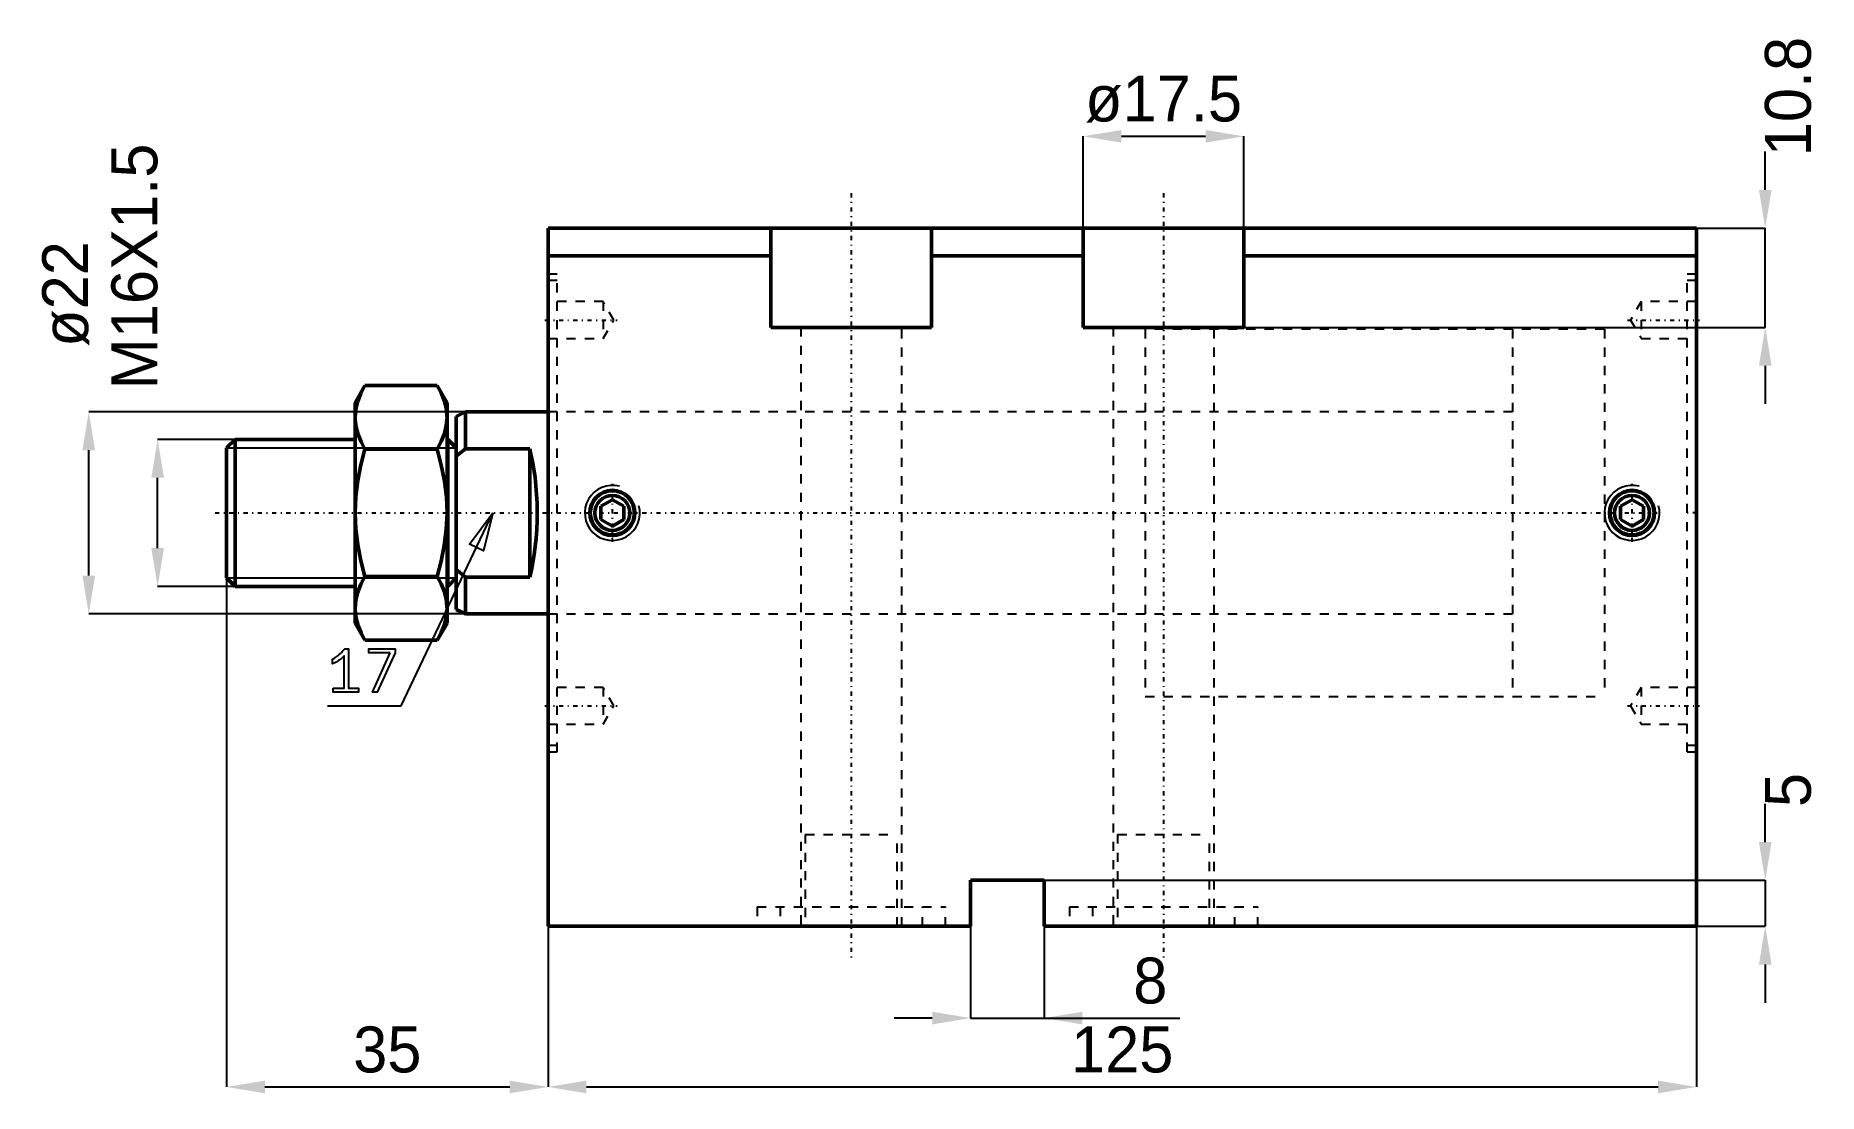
# Model space of a CAD drawing. Header units: millimetres. Extents: x -56 to 138, y -63 to 52.
import ezdxf

# ---------------------------------------------------------------- set-up
doc = ezdxf.new("R2010")
doc.units = ezdxf.units.MM
doc.linetypes.add('Center', pattern=[1.5, 0.45, -0.5, 0.05, -0.5])
doc.linetypes.add('Dashed', pattern=[2, 1, -1])
for name, color, linetype, lineweight in [('2d ConnectionPoints', 7, 'Continuous', 50), ('AM_0', 7, 'Continuous', 50), ('AM_5', 3, 'Continuous', 25), ('AM_7', 7, 'Center', 25), ('AM_9', 6, 'Dashed', 25)]:
    doc.layers.add(name, color=color, linetype=linetype, lineweight=lineweight)
doc.dimstyles.new('ISO-25', dxfattribs={"dimtxt": 2.5, "dimasz": 2.5, "dimexe": 1.25, "dimexo": 0.625, "dimtad": 1, "dimtxsty": 'Standard', "dimcen": 2.5, "dimadec": 0, "dimazin": 0, "dimtfac": 1, "dimtmove": 0, "dimatfit": 3, "dimfxl": 0, "dimarcsym": 0})

# ---------------------------------------------------------------- blocks, each defined once
blk = doc.blocks.new('1_JECX_MF_EXLA_40_40_0_rod__0_in_JECX_MF_160_J_EXLA_40_40_0__2')
at = {"layer": 'AM_0'}
for p, q in [((-19.93, 13.86), (-21, 12)), ((-19.93, 13.86), (-12.07, 13.86)), ((-11, 12), (-12.07, 13.86)), ((-21, 12), (-21, -12)), ((-11, 12), (-11, -12)), ((-9, 11), (-10, 10.5)), ((-10, 10.5), (-10, -10.5)), ((0, 11), (-9, 11)), ((-9, 11), (-9, 6.98)), ((-34.08, 8), (-35, 7.08)), ((-34.08, 8), (-34.08, -8)), ((-21, 8), (-34.08, 8)), ((-10.92, 8), (-11, 8)), ((-10, 7.08), (-10.92, 8)), ((-10.92, 8), (-10.92, -8)), ((-35, 7.08), (-35, -7.08)), ((-19.93, 6.93), (-12.07, 6.93)), ((-9, 6.98), (-10, 6.16)), ((-2, 6.98), (-9, 6.98)), ((-2, 6.98), (-2, -6.98)), ((-35, -7.08), (-34.08, -8)), ((-19.93, -6.93), (-12.07, -6.93)), ((-10.92, -8), (-10, -7.08)), ((-10, -6.16), (-9, -6.98)), ((-9, -6.98), (-2, -6.98)), ((-9, -6.98), (-9, -11)), ((-34.08, -8), (-21, -8)), ((-11, -8), (-10.92, -8)), ((-10, -10.5), (-9, -11)), ((-9, -11), (0, -11)), ((-21, -12), (-19.93, -13.86)), ((-12.07, -13.86), (-11, -12)), ((-19.93, -13.86), (-12.07, -13.86))]:
    blk.add_line(p, q, dxfattribs=at)
for points in [[(-19.93, 13.86), (-20.37, 13.01), (-20.71, 12.16), (-20.92, 11.28), (-21, 10.39)], [(-11, 10.39), (-11.01, 10.64), (-11.11, 11.45), (-11.32, 12.25), (-11.65, 13.06), (-12.07, 13.86)], [(-21, 10.39), (-20.99, 10.15), (-20.89, 9.34), (-20.68, 8.53), (-20.35, 7.73), (-19.93, 6.93)], [(-12.07, 6.93), (-11.63, 7.77), (-11.29, 8.63), (-11.08, 9.51), (-11, 10.39)], [(-19.93, 6.93), (-20.37, 5.25), (-20.7, 3.54), (-20.92, 1.79), (-21, 0.02), (-21, 0)], [(-11, 0), (-11.07, 1.74), (-11.28, 3.46), (-11.62, 5.21), (-12.07, 6.93)], [(-2, -6.98), (-1.81, -6.21), (-1.65, -5.4), (-1.51, -4.54), (-1.39, -3.65), (-1.3, -2.74), (-1.24, -1.8), (-1.2, -0.84), (-1.19, 0.12), (-1.2, 1.07), (-1.25, 2.02), (-1.32, 2.96), (-1.42, 3.87), (-1.54, 4.75), (-1.69, 5.6), (-1.86, 6.4), (-2, 6.98)], [(-21, 0), (-20.93, -1.74), (-20.72, -3.46), (-20.38, -5.21), (-19.93, -6.93)], [(-12.07, -6.93), (-11.63, -5.25), (-11.3, -3.54), (-11.08, -1.79), (-11, -0.02), (-11, 0)], [(-19.93, -6.93), (-20.37, -7.77), (-20.71, -8.63), (-20.92, -9.51), (-21, -10.39)], [(-11, -10.39), (-11.01, -10.15), (-11.11, -9.34), (-11.32, -8.53), (-11.65, -7.73), (-12.07, -6.93)], [(-21, -10.39), (-20.99, -10.64), (-20.89, -11.45), (-20.68, -12.25), (-20.35, -13.06), (-19.93, -13.86)], [(-12.07, -13.86), (-11.63, -13.01), (-11.29, -12.16), (-11.08, -11.28), (-11, -10.39)]]:
    blk.add_lwpolyline(points, dxfattribs=at)
at = {"layer": 'AM_5'}
for p, q in [((-35, 7.08), (-10, 7.08)), ((-35, -7.08), (-10, -7.08))]:
    blk.add_line(p, q, dxfattribs=at)
at = {"layer": 'AM_7'}
blk.add_line((-36.25, 0), (121.25, 0), dxfattribs=at)
at = {"layer": 'AM_9'}
for p, q in [((115, 20), (105, 20)), ((105, 20), (105, -20)), ((115, 20), (115, -20)), ((105, 11), (0, 11)), ((0, -11), (105, -11)), ((105, -20), (115, -20))]:
    blk.add_line(p, q, dxfattribs=at)
blk = doc.blocks.new('2_JECX_MF_EXLA_40_40_0_body__0_in_JECX_MF_160_J_EXLA_40_40_0__2')
at = {"layer": 'AM_0'}
for p, q in [((0, -45), (0, 31)), ((125, 31), (0, 31)), ((24.25, 31), (24.25, 20.2)), ((41.75, 20.2), (41.75, 31)), ((58.25, 31), (58.25, 20.2)), ((75.75, 20.2), (75.75, 31)), ((125, -45), (125, 31)), ((24.25, 28), (0, 28)), ((58.25, 28), (41.75, 28)), ((125, 28), (75.75, 28)), ((24.25, 20.2), (41.75, 20.2)), ((58.25, 20.2), (75.75, 20.2)), ((7, 1.44), (5.75, 0.72)), ((5.75, 0.72), (5.75, -0.72)), ((8.25, 0.72), (7, 1.44)), ((8.25, -0.72), (8.25, 0.72)), ((118, 1.44), (116.75, 0.72)), ((116.75, 0.72), (116.75, -0.72)), ((119.25, 0.72), (118, 1.44)), ((119.25, -0.72), (119.25, 0.72)), ((5.75, -0.72), (7, -1.44)), ((7, -1.44), (8.25, -0.72)), ((116.75, -0.72), (118, -1.44)), ((118, -1.44), (119.25, -0.72)), ((54, -40), (46, -40)), ((46, -40), (46, -45)), ((54, -45), (54, -40)), ((46, -45), (0, -45)), ((125, -45), (54, -45))]:
    blk.add_line(p, q, dxfattribs=at)
for centre, radius in [((7, 0), 2.46), ((7, 0), 2.4), ((118, 0), 2.46), ((118, 0), 2.4), ((7, 0), 1.9), ((118, 0), 1.9)]:
    blk.add_circle(centre, radius, dxfattribs=at)
at = {"layer": 'AM_5'}
for centre in [(7, 0), (118, 0)]:
    blk.add_arc(centre, 3, 75, 15, dxfattribs=at)
at = {"layer": 'AM_7'}
for p, q in [((33, 34.8), (33, -48.8)), ((67, 34.8), (67, -48.8)), ((-0.36, 21), (7.51, 21)), ((117.49, 21), (125.36, 21)), ((7, -3.15), (7, 3.15)), ((118, -3.15), (118, 3.15)), ((125.05, 0), (123.95, 0)), ((-0.36, -21), (7.51, -21)), ((117.49, -21), (125.36, -21))]:
    blk.add_line(p, q, dxfattribs=at)
at = {"layer": 'AM_9'}
for p, q in [((1, 26), (0, 26)), ((1, 25.3), (0, 25.3)), ((1, -26), (1, 26)), ((124, -26), (124, 26)), ((125, 26), (124, 26)), ((125, 25.3), (124, 25.3)), ((6, 23), (0, 23)), ((7.15, 21), (6, 23)), ((6, 23), (6, 19)), ((119, 23), (117.85, 21)), ((125, 23), (119, 23)), ((119, 23), (119, 19)), ((6, 19), (7.15, 21)), ((27.5, 20.2), (27.5, -45)), ((38.5, -45), (38.5, 20.2)), ((61.5, 20.2), (61.5, -45)), ((115, 20), (65, 20)), ((65, 20), (65, -20)), ((72.5, -45), (72.5, 20.2)), ((115, 20), (115, -20)), ((117.85, 21), (119, 19)), ((0, 19), (6, 19)), ((119, 19), (125, 19)), ((65, 11), (0, 11)), ((0, -11), (65, -11)), ((6, -19), (0, -19)), ((7.15, -21), (6, -19)), ((6, -19), (6, -23)), ((119, -19), (117.85, -21)), ((125, -19), (119, -19)), ((119, -19), (119, -23)), ((6, -23), (7.15, -21)), ((65, -20), (115, -20)), ((117.85, -21), (119, -23)), ((0, -23), (6, -23)), ((119, -23), (125, -23)), ((0, -25.3), (1, -25.3)), ((0, -26), (1, -26)), ((124, -25.3), (125, -25.3)), ((124, -26), (125, -26)), ((28, -35), (38, -35)), ((28, -35), (28, -45)), ((38, -45), (38, -35)), ((62, -35), (72, -35)), ((62, -35), (62, -45)), ((72, -45), (72, -35)), ((22.75, -42.9), (43.25, -42.9)), ((22.75, -42.9), (22.75, -45)), ((25.25, -42.9), (25.25, -45)), ((40.75, -45), (40.75, -42.9)), ((43.25, -45), (43.25, -42.9)), ((56.75, -42.9), (77.25, -42.9)), ((56.75, -42.9), (56.75, -45)), ((59.25, -42.9), (59.25, -45)), ((74.75, -45), (74.75, -42.9)), ((77.25, -45), (77.25, -42.9))]:
    blk.add_line(p, q, dxfattribs=at)
blk = doc.blocks.new('*D3')
at = {"layer": 'AM_5', "color": 0, "lineweight": -2}
for p, q in [((58.25, 31), (58.25, 41)), ((62.42, 41), (71.58, 41)), ((75.75, 31), (75.75, 41))]:
    blk.add_line(p, q, dxfattribs=at)
at = {"layer": 'AM_5', "color": 0}
for points in [[(62.42, 41.69), (62.42, 40.31), (58.25, 41)], [(71.58, 40.31), (71.58, 41.69), (75.75, 41)]]:
    blk.add_solid(points, dxfattribs=at)
at = {"layer": 'Defpoints', "color": 0}
for p in [(75.75, 41), (58.25, 31), (75.75, 31)]:
    blk.add_point(p, dxfattribs=at)
at = {"layer": 'AM_5', "color": 0, "insert": (67, 45.05), "char_height": 5, "attachment_point": 5}
blk.add_mtext('ø17.5', dxfattribs=at)
blk = doc.blocks.new('*D4')
at = {"layer": 'AM_5', "color": 0, "lineweight": -2}
for p, q in [((132.5, 35.17), (132.5, 39.33)), ((75.75, 31), (132.5, 31)), ((132.5, 20.2), (132.5, 31)), ((75.75, 20.2), (132.5, 20.2)), ((132.5, 16.03), (132.5, 11.87))]:
    blk.add_line(p, q, dxfattribs=at)
at = {"layer": 'AM_5', "color": 0}
for points in [[(131.81, 35.17), (133.19, 35.17), (132.5, 31)], [(133.19, 16.03), (131.81, 16.03), (132.5, 20.2)]]:
    blk.add_solid(points, dxfattribs=at)
at = {"layer": 'Defpoints', "color": 0}
for p in [(75.75, 31), (132.5, 31), (75.75, 20.2)]:
    blk.add_point(p, dxfattribs=at)
at = {"layer": 'AM_5', "color": 0, "insert": (135, 45.33), "char_height": 5, "attachment_point": 5, "rotation": 90}
blk.add_mtext('10.8', dxfattribs=at)
blk = doc.blocks.new('*D5')
at = {"layer": 'AM_5', "color": 0, "lineweight": -2}
for p, q in [((0, -45), (0, -62.5)), ((125, -45), (125, -62.5)), ((4.17, -62.5), (120.83, -62.5))]:
    blk.add_line(p, q, dxfattribs=at)
at = {"layer": 'AM_5', "color": 0}
for points in [[(4.17, -61.81), (4.17, -63.19), (0, -62.5)], [(120.83, -63.19), (120.83, -61.81), (125, -62.5)]]:
    blk.add_solid(points, dxfattribs=at)
at = {"layer": 'Defpoints', "color": 0}
for p in [(0, -45), (125, -45), (125, -62.5)]:
    blk.add_point(p, dxfattribs=at)
at = {"layer": 'AM_5', "color": 0, "insert": (62.5, -58.45), "char_height": 5, "attachment_point": 5}
blk.add_mtext('125', dxfattribs=at)
blk = doc.blocks.new('*D6')
at = {"layer": 'AM_5', "color": 0, "lineweight": -2}
for p, q in [((-35, 0), (-35, -62.5)), ((0, -45), (0, -62.5)), ((-30.83, -62.5), (-4.17, -62.5))]:
    blk.add_line(p, q, dxfattribs=at)
at = {"layer": 'AM_5', "color": 0}
for points in [[(-30.83, -61.81), (-30.83, -63.19), (-35, -62.5)], [(-4.17, -63.19), (-4.17, -61.81), (0, -62.5)]]:
    blk.add_solid(points, dxfattribs=at)
at = {"layer": 'Defpoints', "color": 0}
for p in [(-35, 0), (0, -45), (0, -62.5)]:
    blk.add_point(p, dxfattribs=at)
at = {"layer": 'AM_5', "color": 0, "insert": (-17.5, -58.45), "char_height": 5, "attachment_point": 5}
blk.add_mtext('35', dxfattribs=at)
blk = doc.blocks.new('*D7')
at = {"layer": 'AM_5', "color": 0, "lineweight": -2}
for p, q in [((-9, 11), (-50, 11)), ((-50, -6.83), (-50, 6.83)), ((-9, -11), (-50, -11))]:
    blk.add_line(p, q, dxfattribs=at)
at = {"layer": 'AM_5', "color": 0}
for points in [[(-49.31, 6.83), (-50.69, 6.83), (-50, 11)], [(-50.69, -6.83), (-49.31, -6.83), (-50, -11)]]:
    blk.add_solid(points, dxfattribs=at)
at = {"layer": 'Defpoints', "color": 0}
for p in [(-50, 11), (-9, 11), (-9, -11)]:
    blk.add_point(p, dxfattribs=at)
at = {"layer": 'AM_5', "color": 0, "insert": (-52.5, 23.83), "char_height": 5, "attachment_point": 5, "rotation": 90}
blk.add_mtext('ø22', dxfattribs=at)
blk = doc.blocks.new('*D8')
at = {"layer": 'AM_5', "color": 0, "lineweight": -2}
for p, q in [((-34.08, 8), (-42.5, 8)), ((-42.5, -3.83), (-42.5, 3.83)), ((-34, -8), (-42.5, -8))]:
    blk.add_line(p, q, dxfattribs=at)
at = {"layer": 'AM_5', "color": 0}
for points in [[(-41.81, 3.83), (-43.19, 3.83), (-42.5, 8)], [(-43.19, -3.83), (-41.81, -3.83), (-42.5, -8)]]:
    blk.add_solid(points, dxfattribs=at)
at = {"layer": 'Defpoints', "color": 0}
for p in [(-42.5, 8), (-34.08, 8), (-34, -8)]:
    blk.add_point(p, dxfattribs=at)
at = {"layer": 'AM_5', "color": 0, "insert": (-45, 26.83), "char_height": 5, "attachment_point": 5, "rotation": 90}
blk.add_mtext('M16X1.5', dxfattribs=at)
blk = doc.blocks.new('*D9')
at = {"layer": 'AM_5', "color": 0, "lineweight": -2}
for p, q in [((46, -40), (46, -55)), ((54, -45), (54, -55)), ((41.83, -55), (37.67, -55)), ((46, -55), (54, -55)), ((54, -55), (68.78, -55)), ((58.17, -55), (62.33, -55))]:
    blk.add_line(p, q, dxfattribs=at)
at = {"layer": 'AM_5', "color": 0}
for points in [[(41.83, -55.69), (41.83, -54.31), (46, -55)], [(58.17, -54.31), (58.17, -55.69), (54, -55)]]:
    blk.add_solid(points, dxfattribs=at)
at = {"layer": 'Defpoints', "color": 0}
for p in [(46, -40), (54, -45), (54, -55)]:
    blk.add_point(p, dxfattribs=at)
at = {"layer": 'AM_5', "color": 0, "insert": (65.56, -50.95), "char_height": 5, "attachment_point": 5}
blk.add_mtext('8', dxfattribs=at)
blk = doc.blocks.new('*D10')
at = {"layer": 'AM_5', "color": 0, "lineweight": -2}
for p, q in [((132.5, -35.83), (132.5, -31.67)), ((46, -40), (132.5, -40)), ((132.5, -40), (132.5, -45)), ((54, -45), (132.5, -45)), ((132.5, -49.17), (132.5, -53.33))]:
    blk.add_line(p, q, dxfattribs=at)
at = {"layer": 'AM_5', "color": 0}
for points in [[(131.81, -35.83), (133.19, -35.83), (132.5, -40)], [(133.19, -49.17), (131.81, -49.17), (132.5, -45)]]:
    blk.add_solid(points, dxfattribs=at)
at = {"layer": 'Defpoints', "color": 0}
for p in [(46, -40), (54, -45), (132.5, -45)]:
    blk.add_point(p, dxfattribs=at)
at = {"layer": 'AM_5', "color": 0, "insert": (135, -30.17), "char_height": 5, "attachment_point": 5, "rotation": 90}
blk.add_mtext('5', dxfattribs=at)

msp = doc.modelspace()

# ---------------------------------------------------------------- linework, layer by layer
at = {"layer": '2d ConnectionPoints'}
msp.add_point((0, 0), dxfattribs=at)
at = {"layer": 'AM_5'}
for p, q in [((-16, -21), (-6, 0)), ((-24, -21), (-16, -21))]:
    msp.add_line(p, q, dxfattribs=at)
for points in [[(-6, 0), (-7.039, -4.12), (-8.544, -3.404), (-6, 0)], [(-23.392, -19.084), (-22.196, -19.084), (-22.196, -15.568), (-22.196, -15.568), (-22.261, -15.632), (-22.369, -15.733), (-22.369, -15.733), (-22.493, -15.839), (-22.583, -15.912), (-22.583, -15.912), (-22.677, -15.985), (-22.819, -16.087), (-22.819, -16.087), (-22.962, -16.183), (-23.058, -16.244), (-23.058, -16.244), (-23.151, -16.298), (-23.281, -16.364), (-23.281, -16.364), (-23.399, -16.411), (-23.47, -16.432), (-23.47, -15.938), (-23.47, -15.938), (-23.381, -15.896), (-23.242, -15.816), (-23.242, -15.816), (-23.094, -15.715), (-22.991, -15.637), (-22.991, -15.637), (-22.887, -15.554), (-22.737, -15.424), (-22.737, -15.424), (-22.592, -15.289), (-22.498, -15.197), (-22.498, -15.197), (-22.41, -15.106), (-22.291, -14.978), (-22.291, -14.978), (-22.19, -14.86), (-22.131, -14.787), (-21.715, -14.787), (-21.715, -19.084), (-20.63, -19.084), (-20.63, -19.5), (-23.392, -19.5), (-23.392, -19.084)], [(-17.198, -15.242), (-19.506, -15.242), (-19.506, -14.787), (-16.659, -14.787), (-16.659, -15.242), (-18.596, -19.5), (-19.129, -19.5), (-17.198, -15.242)]]:
    msp.add_lwpolyline(points, dxfattribs=at)

# ---------------------------------------------------------------- block references
for name in ['2_JECX_MF_EXLA_40_40_0_body__0_in_JECX_MF_160_J_EXLA_40_40_0__2', '1_JECX_MF_EXLA_40_40_0_rod__0_in_JECX_MF_160_J_EXLA_40_40_0__2']:
    msp.add_blockref(name, (0, 0))

# ---------------------------------------------------------------- dimensions: what is measured, and where the dimension line sits
for base, p1, p2, text, picture, middle in [((132.5, 31), (75.75, 20.2), (75.75, 31), '10.8', '*D4', (135, 45.333)), ((-42.5, 8), (-34, -8), (-34.08, 8), 'M16X1.5', '*D8', (-45, 26.833)), ((-50, 11), (-9, -11), (-9, 11), 'ø22', '*D7', (-52.5, 23.833)), ((132.5, -45), (46, -40), (54, -45), '5', '*D10', (135, -30.167))]:
    dim = msp.add_linear_dim(base=base, p1=p1, p2=p2, angle=90, text=text, dimstyle='ISO-25', override={"dimtxt": 5, "dimasz": 4.166667, "dimexe": 0, "dimexo": 0, "dimgap": 1.5}, dxfattribs=at)
    dim.commit()
    dim.dimension.update_dxf_attribs({"geometry": picture, "text_midpoint": middle, "dimtype": 160, "text_rotation": 90})
for base, p1, p2, text, picture, middle in [((75.75, 41), (58.25, 31), (75.75, 31), 'ø17.5', '*D3', (67, 41)), ((0, -62.5), (-35, 0), (0, -45), '35', '*D6', (-17.5, -62.5)), ((54, -55), (46, -40), (54, -45), '8', '*D9', (65.555, -55)), ((125, -62.5), (0, -45), (125, -45), '125', '*D5', (62.5, -62.5))]:
    dim = msp.add_linear_dim(base=base, p1=p1, p2=p2, text=text, dimstyle='ISO-25', override={"dimtxt": 5, "dimasz": 4.166667, "dimexe": 0, "dimexo": 0, "dimgap": 1.5}, dxfattribs=at)
    dim.commit()
    dim.dimension.update_dxf_attribs({"geometry": picture, "text_midpoint": middle, "dimtype": 160})

doc.saveas('drawing.dxf')
